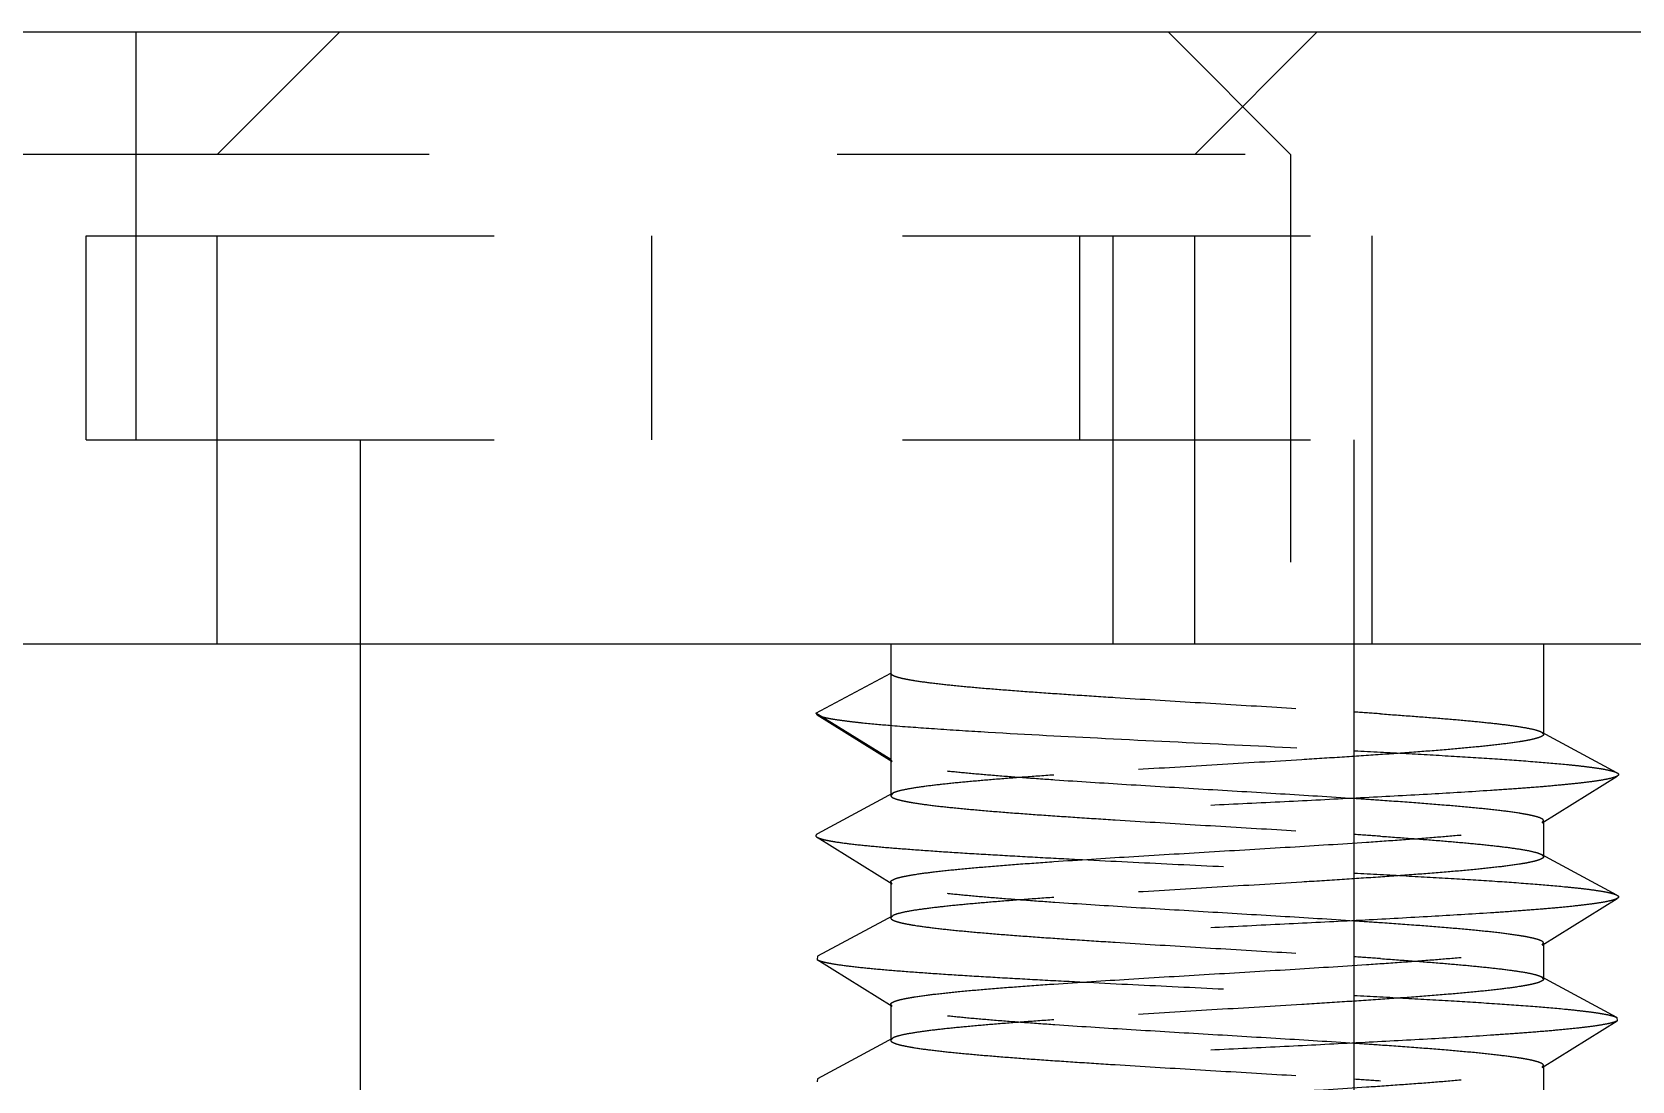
# Model space of a CAD drawing. Header units: inches. Extents: x 1246 to 1707, y -383 to -57.
# Drawn here: x 1342.813 to 1346.734, y -298.957 to -296.386 of the extents above; entities that cross this region are included whole.
import ezdxf

# ---------------------------------------------------------------- set-up
doc = ezdxf.new("R2010")
doc.units = ezdxf.units.IN
doc.header["$LTSCALE"] = 10
doc.header["$MEASUREMENT"] = 0
doc.linetypes.add('CENTER', pattern=[0.6, 0.375, -0.075, 0.075, -0.075])
doc.linetypes.add('HIDDEN', pattern=[0.2, 0.1, -0.1])
doc.layers.get('0').update_dxf_attribs({"linetype": 'CONTINUOUS'})
doc.layers.add('02___PRT_ALL_AXES', color=7, linetype='CONTINUOUS')
doc.layers.add('DEFAULT_2', color=8, linetype='HIDDEN')

msp = doc.modelspace()

# ---------------------------------------------------------------- linework, layer by layer
at = {"color": 7, "linetype": 'Continuous'}
for p, q in [((1319.6313, -296.386), (1637.9271, -296.386)), ((1319.6313, -297.886), (1637.9271, -297.886))]:
    msp.add_line(p, q, dxfattribs=at)
at = {"linetype": 'CENTER'}
msp.add_arc((1478.7792, -1654.6488), 1356.7628, 83.2637115, 96.7362885, dxfattribs=at)
at = {"layer": '02___PRT_ALL_AXES', "color": 8, "linetype": 'HIDDEN'}
for p, q in [((1343.6171, -297.386), (1343.6171, -297.886)), ((1346.0523, -297.386), (1346.0523, -297.886))]:
    msp.add_line(p, q, dxfattribs=at)
at = {"layer": '02___PRT_ALL_AXES', "color": 7, "linetype": 'Continuous'}
for p, q in [((1343.6171, -297.886), (1343.6171, -301.286)), ((1346.0523, -297.886), (1346.0523, -301.286))]:
    msp.add_line(p, q, dxfattribs=at)
at = {"layer": 'DEFAULT_2', "color": 8, "linetype": 'HIDDEN'}
for p, q in [((1343.0671, -296.386), (1343.0671, -297.886)), ((1343.5671, -296.386), (1343.2671, -296.686)), ((1345.4621, -297.886), (1345.4621, -296.386)), ((1345.8971, -296.686), (1345.5971, -296.386)), ((1345.6621, -296.686), (1345.9621, -296.386)), ((1346.0971, -297.886), (1346.0971, -296.386)), ((1613.7858, -296.686), (1326.8971, -296.686)), ((1343.2671, -297.886), (1343.2671, -296.686)), ((1345.6621, -297.886), (1345.6621, -296.686)), ((1345.8971, -296.686), (1345.8971, -297.886)), ((1342.9458, -297.386), (1342.9458, -296.886)), ((1342.9458, -296.886), (1350.9236, -296.886)), ((1344.3315, -297.386), (1344.3315, -296.886)), ((1345.381, -297.386), (1345.381, -296.886)), ((1342.9458, -297.386), (1350.9236, -297.386)), ((1344.9171, -297.886), (1344.9171, -298.2574)), ((1346.5171, -297.886), (1346.5171, -298.1074)), ((1344.7336, -298.056), (1344.9171, -297.9574)), ((1344.7336, -298.056), (1344.7366, -298.0598)), ((1344.9171, -298.1696), (1344.7336, -298.056)), ((1344.7366, -298.0598), (1344.9208, -298.1742)), ((1346.6967, -298.2017), (1346.5122, -298.1021)), ((1346.5122, -298.1021), (1346.5171, -298.1074)), ((1344.9208, -298.1742), (1344.9171, -298.1696)), ((1346.5134, -298.3242), (1346.6976, -298.2098)), ((1344.922, -298.2521), (1344.7376, -298.3517)), ((1344.922, -298.2521), (1344.9171, -298.2574)), ((1346.5134, -298.3242), (1346.5171, -298.3196)), ((1346.5171, -298.3196), (1346.5171, -298.4074)), ((1344.7366, -298.3598), (1344.9208, -298.4742)), ((1346.6967, -298.5017), (1346.5122, -298.4021)), ((1346.5122, -298.4021), (1346.5171, -298.4074)), ((1344.9171, -298.4696), (1344.9171, -298.5574)), ((1344.9208, -298.4742), (1344.9171, -298.4696)), ((1346.5134, -298.6242), (1346.6976, -298.5098)), ((1344.922, -298.5521), (1344.7376, -298.6517)), ((1344.922, -298.5521), (1344.9171, -298.5574)), ((1346.5134, -298.6242), (1346.5171, -298.6196)), ((1346.5171, -298.6196), (1346.5171, -298.7074)), ((1344.7376, -298.6517), (1344.7366, -298.6598)), ((1344.7366, -298.6598), (1344.9208, -298.7742)), ((1346.6967, -298.8017), (1346.5122, -298.7021)), ((1346.5122, -298.7021), (1346.5171, -298.7074)), ((1344.9171, -298.7696), (1344.9171, -298.8574)), ((1344.9208, -298.7742), (1344.9171, -298.7696)), ((1346.5134, -298.9242), (1346.6976, -298.8098)), ((1346.6967, -298.8017), (1346.6976, -298.8098)), ((1344.922, -298.8521), (1344.7376, -298.9517)), ((1344.922, -298.8521), (1344.9171, -298.8574)), ((1344.7376, -298.9517), (1344.7366, -298.9598)), ((1346.5134, -298.9242), (1346.5171, -298.9196)), ((1346.5171, -298.9196), (1346.5171, -299.0074))]:
    msp.add_line(p, q, dxfattribs=at)
for centre, radius, start, end in [((1344.6761, -319.0054), 20.9975, 86.06487, 86.2381), ((1344.7492, -318.1309), 19.9084, 86.06013, 86.24283), ((1344.6757, -319.312), 21.0041, 86.06487, 86.2383), ((1344.7496, -318.4247), 19.9022, 86.06013, 86.24264), ((1344.6767, -319.5972), 20.9893, 86.06486, 86.23787), ((1344.7496, -318.7253), 19.9028, 86.06013, 86.24265), ((1344.6767, -319.8976), 20.9897, 86.06486, 86.23788)]:
    msp.add_arc(centre, radius, start, end, dxfattribs=at)
for points, knots in [([(1344.9171, -297.9574), (1344.9171, -297.9585), (1344.9184, -297.9603), (1344.9208, -297.962), (1344.9249, -297.9642), (1344.9321, -297.9668), (1344.943, -297.9697), (1344.957, -297.9726), (1344.9815, -297.9769), (1345.0191, -297.982), (1345.0724, -297.9878), (1345.1358, -297.9937), (1345.2083, -297.9996), (1345.2888, -298.0055), (1345.376, -298.0114), (1345.5017, -298.0195), (1345.6647, -298.0293), (1345.8602, -298.0409), (1345.9903, -298.0489), (1346.0538, -298.0531)], [0, 0, 0, 0, 0.002953, 0.005109, 0.00784, 0.015158, 0.025045, 0.037515, 0.052545, 0.09011, 0.137218, 0.193165, 0.257094, 0.328013, 0.40482, 0.486319, 0.658246, 0.833092, 1, 1, 1, 1]), ([(1344.7366, -298.0598), (1344.7389, -298.0612), (1344.7453, -298.0636), (1344.7571, -298.0667), (1344.7732, -298.0698), (1344.7935, -298.0729), (1344.8181, -298.0761), (1344.8587, -298.0806), (1344.8912, -298.0835), (1344.9141, -298.0854)], [0, 0, 0, 0, 0.04471, 0.112491, 0.203751, 0.318314, 0.455838, 0.615766, 1, 1, 1, 1]), ([(1344.9141, -298.0854), (1344.9484, -298.0883), (1345.0231, -298.0938), (1345.1929, -298.1046), (1345.4339, -298.1173), (1345.739, -298.1321), (1345.949, -298.1423), (1346.0536, -298.1477)], [0, 0, 0, 0, 0.090373, 0.19698, 0.447305, 0.724698, 1, 1, 1, 1]), ([(1346.1171, -298.0574), (1346.1432, -298.0592), (1346.1931, -298.0627), (1346.2645, -298.0683), (1346.3283, -298.0738), (1346.3838, -298.0793), (1346.4301, -298.0847), (1346.4667, -298.0901), (1346.4909, -298.0948), (1346.5049, -298.0989), (1346.5101, -298.101), (1346.5122, -298.1021)], [0, 0, 0, 0, 0.196693, 0.37717, 0.538715, 0.679239, 0.796913, 0.890175, 0.957973, 0.982173, 1, 1, 1, 1]), ([(1346.5171, -298.1074), (1346.5171, -298.1086), (1346.5157, -298.1105), (1346.5131, -298.1122), (1346.5086, -298.1145), (1346.5008, -298.1172), (1346.4889, -298.1202), (1346.4737, -298.1233), (1346.4471, -298.1277), (1346.4061, -298.133), (1346.3483, -298.1391), (1346.2797, -298.1453), (1346.2015, -298.1514), (1346.1149, -298.1576), (1346.0216, -298.1638), (1345.8883, -298.1722), (1345.7172, -298.1824), (1345.5148, -298.1945), (1345.3814, -298.2029), (1345.3171, -298.2074)], [0, 0, 0, 0, 0.002946, 0.005136, 0.007926, 0.015442, 0.025615, 0.038456, 0.053942, 0.09261, 0.141033, 0.198411, 0.263781, 0.33604, 0.413953, 0.496193, 0.668011, 0.839832, 1, 1, 1, 1]), ([(1346.0536, -298.1477), (1346.0959, -298.1499), (1346.1774, -298.1542), (1346.2943, -298.1609), (1346.3997, -298.1675), (1346.4914, -298.1741), (1346.5585, -298.1799), (1346.604, -298.1846), (1346.6315, -298.1879), (1346.6546, -298.1912), (1346.6729, -298.1945), (1346.6865, -298.1977), (1346.6939, -298.2003), (1346.6967, -298.2017)], [0, 0, 0, 0, 0.196703, 0.379104, 0.543575, 0.686857, 0.806126, 0.856003, 0.899059, 0.935084, 0.963943, 0.985562, 1, 1, 1, 1]), ([(1346.0538, -298.2653), (1345.9934, -298.2613), (1345.8698, -298.2537), (1345.6835, -298.2426), (1345.499, -298.2315), (1345.3513, -298.2221), (1345.242, -298.2143), (1345.1693, -298.2087), (1345.1044, -298.203), (1345.0482, -298.1975), (1345.0015, -298.1919), (1344.965, -298.1864), (1344.9411, -298.1816), (1344.9276, -298.1775), (1344.9227, -298.1753), (1344.9208, -298.1742)], [0, 0, 0, 0, 0.159477, 0.326652, 0.492125, 0.646552, 0.716865, 0.781227, 0.838735, 0.888589, 0.930093, 0.962701, 0.986027, 0.994165, 1, 1, 1, 1]), ([(1345.3171, -298.2074), (1345.2911, -298.2092), (1345.2411, -298.2127), (1345.1698, -298.2183), (1345.1059, -298.2238), (1345.0505, -298.2293), (1345.0041, -298.2347), (1344.9675, -298.2401), (1344.9433, -298.2448), (1344.9293, -298.2489), (1344.9241, -298.251), (1344.922, -298.2521)], [0, 0, 0, 0, 0.196709, 0.377163, 0.538697, 0.679227, 0.796903, 0.890174, 0.957969, 0.982175, 1, 1, 1, 1]), ([(1346.6967, -298.2017), (1346.6977, -298.2023), (1346.6993, -298.2033), (1346.7008, -298.2053), (1346.7006, -298.2068), (1346.6997, -298.2084), (1346.6985, -298.2092), (1346.6976, -298.2098)], [0, 0, 0, 0, 0.316104, 0.524236, 0.615623, 0.718573, 1, 1, 1, 1]), ([(1346.6976, -298.2098), (1346.6962, -298.2107), (1346.6924, -298.2123), (1346.6821, -298.2156), (1346.6639, -298.2193), (1346.636, -298.2236), (1346.6002, -298.2279), (1346.5569, -298.2323), (1346.5062, -298.2367), (1346.4488, -298.2411), (1346.3601, -298.2472), (1346.2363, -298.2546), (1346.0755, -298.2633), (1345.9024, -298.272), (1345.7228, -298.2808), (1345.5431, -298.2895), (1345.3694, -298.2982), (1345.2076, -298.3069), (1345.0828, -298.3144), (1344.9932, -298.3205), (1344.9349, -298.3249), (1344.8834, -298.3292), (1344.8391, -298.3336), (1344.8023, -298.3379), (1344.7734, -298.3422), (1344.7544, -298.346), (1344.7433, -298.3492), (1344.7392, -298.3508), (1344.7376, -298.3517)], [0, 0, 0, 0, 0.002611, 0.006215, 0.016495, 0.030864, 0.049236, 0.071467, 0.097374, 0.12674, 0.159315, 0.232952, 0.315766, 0.404918, 0.497344, 0.589872, 0.679323, 0.762625, 0.836921, 0.869882, 0.899668, 0.926026, 0.948731, 0.9676, 0.982482, 0.993281, 0.997144, 1, 1, 1, 1]), ([(1344.9171, -298.2574), (1344.9171, -298.2585), (1344.9184, -298.2603), (1344.9208, -298.262), (1344.9249, -298.2642), (1344.9321, -298.2668), (1344.943, -298.2697), (1344.957, -298.2726), (1344.9814, -298.2769), (1345.0191, -298.282), (1345.0724, -298.2878), (1345.1358, -298.2937), (1345.2083, -298.2996), (1345.2888, -298.3055), (1345.376, -298.3114), (1345.5016, -298.3195), (1345.6646, -298.3293), (1345.8601, -298.3409), (1345.9902, -298.3489), (1346.0537, -298.3531)], [0, 0, 0, 0, 0.002953, 0.005111, 0.007843, 0.015162, 0.025046, 0.037517, 0.052549, 0.090111, 0.137217, 0.193164, 0.257092, 0.328009, 0.404813, 0.486309, 0.658234, 0.833087, 1, 1, 1, 1]), ([(1346.5171, -298.3196), (1346.5171, -298.3184), (1346.5157, -298.3165), (1346.5131, -298.3147), (1346.5086, -298.3124), (1346.5007, -298.3098), (1346.4888, -298.3067), (1346.4736, -298.3037), (1346.447, -298.2992), (1346.406, -298.2939), (1346.3482, -298.2878), (1346.2796, -298.2817), (1346.2014, -298.2755), (1346.1461, -298.2716), (1346.1171, -298.2696)], [0, 0, 0, 0, 0.008786, 0.015321, 0.023648, 0.046042, 0.076335, 0.114577, 0.160673, 0.27577, 0.419851, 0.590553, 0.785114, 1, 1, 1, 1]), ([(1345.3171, -298.4196), (1345.3783, -298.4154), (1345.5052, -298.4072), (1345.6983, -298.3957), (1345.8925, -298.3841), (1346.0496, -298.3743), (1346.1668, -298.3662), (1346.2451, -298.3603), (1346.3152, -298.3544), (1346.3759, -298.3485), (1346.4265, -298.3427), (1346.4618, -298.3377), (1346.4842, -298.3334), (1346.4967, -298.3305), (1346.5062, -298.3276), (1346.5114, -298.3254), (1346.5134, -298.3242)], [0, 0, 0, 0, 0.153219, 0.317585, 0.482945, 0.639064, 0.710611, 0.776315, 0.83516, 0.886237, 0.928778, 0.962155, 0.975262, 0.985932, 0.994163, 1, 1, 1, 1]), ([(1344.7376, -298.3517), (1344.7365, -298.3523), (1344.7349, -298.3533), (1344.7335, -298.3553), (1344.7336, -298.3568), (1344.7345, -298.3584), (1344.7357, -298.3592), (1344.7366, -298.3598)], [0, 0, 0, 0, 0.316081, 0.524228, 0.615626, 0.718557, 1, 1, 1, 1]), ([(1344.7366, -298.3598), (1344.7385, -298.3609), (1344.7436, -298.363), (1344.7529, -298.3656), (1344.7654, -298.3683), (1344.7882, -298.3722), (1344.8244, -298.3769), (1344.8765, -298.3823), (1344.9397, -298.3876), (1345.0132, -298.3931), (1345.096, -298.3985), (1345.1871, -298.4039), (1345.2851, -298.4094), (1345.426, -298.4168), (1345.6094, -298.4258), (1345.8312, -298.4365), (1345.9798, -298.4439), (1346.053, -298.4477)], [0, 0, 0, 0, 0.005031, 0.012352, 0.022018, 0.034028, 0.064959, 0.10481, 0.153077, 0.209137, 0.272263, 0.341622, 0.416305, 0.495328, 0.66218, 0.833406, 1, 1, 1, 1]), ([(1346.1171, -298.3574), (1346.1432, -298.3592), (1346.1931, -298.3627), (1346.2645, -298.3683), (1346.3283, -298.3738), (1346.3838, -298.3793), (1346.4301, -298.3847), (1346.4667, -298.3901), (1346.4909, -298.3948), (1346.5049, -298.3989), (1346.5101, -298.401), (1346.5122, -298.4021)], [0, 0, 0, 0, 0.196688, 0.377164, 0.538712, 0.679237, 0.796915, 0.890178, 0.957977, 0.982175, 1, 1, 1, 1]), ([(1344.9171, -298.4696), (1344.9171, -298.4684), (1344.9185, -298.4665), (1344.9212, -298.4647), (1344.9257, -298.4624), (1344.9335, -298.4597), (1344.9454, -298.4567), (1344.9606, -298.4537), (1344.9873, -298.4492), (1345.0282, -298.4439), (1345.086, -298.4378), (1345.1547, -298.4317), (1345.2329, -298.4255), (1345.2881, -298.4216), (1345.3171, -298.4196)], [0, 0, 0, 0, 0.008793, 0.015335, 0.023667, 0.046068, 0.076369, 0.114618, 0.160717, 0.275825, 0.419907, 0.590602, 0.785144, 1, 1, 1, 1]), ([(1346.5171, -298.4074), (1346.5171, -298.4086), (1346.5157, -298.4105), (1346.5131, -298.4122), (1346.5086, -298.4145), (1346.5008, -298.4172), (1346.4889, -298.4202), (1346.4737, -298.4233), (1346.4471, -298.4277), (1346.4061, -298.433), (1346.3483, -298.4391), (1346.2797, -298.4453), (1346.2015, -298.4514), (1346.1149, -298.4576), (1346.0216, -298.4638), (1345.8883, -298.4722), (1345.7172, -298.4824), (1345.5148, -298.4945), (1345.3814, -298.5029), (1345.3171, -298.5074)], [0, 0, 0, 0, 0.002947, 0.005136, 0.007927, 0.015443, 0.025617, 0.038458, 0.053945, 0.092616, 0.141039, 0.198415, 0.263784, 0.336042, 0.413954, 0.496196, 0.668015, 0.839831, 1, 1, 1, 1]), ([(1346.0539, -298.5653), (1345.9935, -298.5613), (1345.8698, -298.5537), (1345.6835, -298.5426), (1345.4991, -298.5315), (1345.3514, -298.5221), (1345.242, -298.5143), (1345.1693, -298.5087), (1345.1044, -298.503), (1345.0482, -298.4975), (1345.0015, -298.4919), (1344.965, -298.4864), (1344.9411, -298.4816), (1344.9276, -298.4775), (1344.9227, -298.4753), (1344.9208, -298.4742)], [0, 0, 0, 0, 0.159478, 0.326648, 0.492121, 0.646552, 0.716869, 0.781232, 0.838742, 0.888593, 0.930098, 0.962707, 0.986027, 0.994166, 1, 1, 1, 1]), ([(1346.053, -298.4477), (1346.0953, -298.4499), (1346.1769, -298.4542), (1346.2939, -298.4609), (1346.3994, -298.4675), (1346.4913, -298.4741), (1346.5584, -298.4799), (1346.6039, -298.4846), (1346.6315, -298.4879), (1346.6545, -298.4912), (1346.6729, -298.4945), (1346.6865, -298.4977), (1346.6939, -298.5003), (1346.6967, -298.5017)], [0, 0, 0, 0, 0.196686, 0.37908, 0.543555, 0.686847, 0.806122, 0.856003, 0.899058, 0.935089, 0.963944, 0.985563, 1, 1, 1, 1]), ([(1346.6976, -298.5098), (1346.6962, -298.5107), (1346.6924, -298.5123), (1346.6821, -298.5156), (1346.6639, -298.5193), (1346.636, -298.5236), (1346.6002, -298.5279), (1346.5569, -298.5323), (1346.5062, -298.5367), (1346.4488, -298.5411), (1346.3601, -298.5472), (1346.2363, -298.5546), (1346.0755, -298.5633), (1345.9024, -298.572), (1345.7228, -298.5808), (1345.5431, -298.5895), (1345.3694, -298.5982), (1345.2076, -298.6069), (1345.0828, -298.6144), (1344.9932, -298.6205), (1344.9349, -298.6249), (1344.8834, -298.6292), (1344.8391, -298.6336), (1344.8023, -298.6379), (1344.7734, -298.6422), (1344.7544, -298.646), (1344.7433, -298.6492), (1344.7392, -298.6508), (1344.7376, -298.6517)], [0, 0, 0, 0, 0.002611, 0.006217, 0.016495, 0.030866, 0.049236, 0.071468, 0.097374, 0.126741, 0.159315, 0.232952, 0.315766, 0.404918, 0.497344, 0.589872, 0.679323, 0.762625, 0.836921, 0.869881, 0.899668, 0.926024, 0.948731, 0.967599, 0.982482, 0.993279, 0.997143, 1, 1, 1, 1]), ([(1345.3171, -298.5074), (1345.2911, -298.5092), (1345.2411, -298.5127), (1345.1698, -298.5183), (1345.1059, -298.5238), (1345.0505, -298.5293), (1345.0041, -298.5347), (1344.9675, -298.5401), (1344.9433, -298.5448), (1344.9293, -298.5489), (1344.9241, -298.551), (1344.922, -298.5521)], [0, 0, 0, 0, 0.196694, 0.377169, 0.538708, 0.679229, 0.796904, 0.89017, 0.957973, 0.982173, 1, 1, 1, 1]), ([(1346.6967, -298.5017), (1346.6977, -298.5023), (1346.6993, -298.5033), (1346.7008, -298.5053), (1346.7006, -298.5068), (1346.6997, -298.5084), (1346.6985, -298.5092), (1346.6976, -298.5098)], [0, 0, 0, 0, 0.316082, 0.524236, 0.615651, 0.718581, 1, 1, 1, 1]), ([(1344.9171, -298.5574), (1344.9171, -298.5585), (1344.9184, -298.5603), (1344.9208, -298.562), (1344.9249, -298.5642), (1344.9321, -298.5668), (1344.943, -298.5697), (1344.957, -298.5726), (1344.9815, -298.5769), (1345.0191, -298.582), (1345.0724, -298.5878), (1345.1359, -298.5937), (1345.2084, -298.5996), (1345.2889, -298.6055), (1345.3761, -298.6114), (1345.5017, -298.6195), (1345.6648, -298.6293), (1345.8603, -298.6409), (1345.9904, -298.6489), (1346.0539, -298.6531)], [0, 0, 0, 0, 0.002953, 0.005109, 0.007839, 0.015159, 0.025044, 0.03751, 0.052543, 0.090104, 0.137213, 0.19316, 0.257091, 0.328015, 0.404822, 0.486318, 0.658242, 0.833089, 1, 1, 1, 1]), ([(1346.5171, -298.6196), (1346.5171, -298.6184), (1346.5157, -298.6165), (1346.5131, -298.6147), (1346.5086, -298.6124), (1346.5008, -298.6098), (1346.4888, -298.6067), (1346.4736, -298.6037), (1346.447, -298.5992), (1346.4061, -298.5939), (1346.3482, -298.5878), (1346.2796, -298.5817), (1346.2014, -298.5755), (1346.1461, -298.5716), (1346.1171, -298.5696)], [0, 0, 0, 0, 0.008781, 0.015312, 0.023635, 0.04602, 0.076306, 0.114544, 0.160637, 0.275732, 0.419816, 0.590523, 0.785097, 1, 1, 1, 1]), ([(1345.3171, -298.7196), (1345.3783, -298.7154), (1345.5052, -298.7072), (1345.6983, -298.6957), (1345.8925, -298.6841), (1346.0496, -298.6743), (1346.1668, -298.6662), (1346.2451, -298.6603), (1346.3152, -298.6544), (1346.3759, -298.6485), (1346.4265, -298.6427), (1346.4618, -298.6377), (1346.4842, -298.6334), (1346.4967, -298.6305), (1346.5062, -298.6276), (1346.5114, -298.6254), (1346.5134, -298.6242)], [0, 0, 0, 0, 0.153218, 0.317584, 0.482947, 0.639065, 0.710611, 0.776314, 0.835159, 0.886236, 0.928778, 0.962156, 0.975263, 0.985933, 0.994163, 1, 1, 1, 1]), ([(1344.7366, -298.6598), (1344.7385, -298.6609), (1344.7436, -298.663), (1344.7529, -298.6656), (1344.7654, -298.6683), (1344.7882, -298.6722), (1344.8243, -298.6769), (1344.8764, -298.6823), (1344.9396, -298.6876), (1345.0131, -298.6931), (1345.0959, -298.6985), (1345.1869, -298.7039), (1345.2849, -298.7094), (1345.4257, -298.7168), (1345.609, -298.7258), (1345.8308, -298.7365), (1345.9793, -298.7439), (1346.0525, -298.7477)], [0, 0, 0, 0, 0.005031, 0.012354, 0.022017, 0.034026, 0.064954, 0.1048, 0.15306, 0.209115, 0.272234, 0.341587, 0.416265, 0.495283, 0.662136, 0.833375, 1, 1, 1, 1]), ([(1346.1171, -298.6574), (1346.1432, -298.6592), (1346.1931, -298.6627), (1346.2645, -298.6683), (1346.3283, -298.6738), (1346.3838, -298.6793), (1346.4301, -298.6847), (1346.4668, -298.6901), (1346.4909, -298.6948), (1346.5049, -298.6989), (1346.5101, -298.701), (1346.5122, -298.7021)], [0, 0, 0, 0, 0.196687, 0.377166, 0.538714, 0.67924, 0.796917, 0.890181, 0.95798, 0.982176, 1, 1, 1, 1]), ([(1346.5171, -298.7074), (1346.5171, -298.7086), (1346.5157, -298.7105), (1346.5131, -298.7122), (1346.5086, -298.7145), (1346.5008, -298.7172), (1346.4889, -298.7202), (1346.4737, -298.7233), (1346.4471, -298.7277), (1346.4061, -298.733), (1346.3483, -298.7391), (1346.2797, -298.7453), (1346.2015, -298.7514), (1346.1149, -298.7576), (1346.0216, -298.7638), (1345.8883, -298.7722), (1345.7172, -298.7824), (1345.5148, -298.7945), (1345.3814, -298.8029), (1345.3171, -298.8074)], [0, 0, 0, 0, 0.002946, 0.005135, 0.007925, 0.01544, 0.025613, 0.038453, 0.053939, 0.092609, 0.141032, 0.198407, 0.263774, 0.33603, 0.413943, 0.496185, 0.668011, 0.839829, 1, 1, 1, 1]), ([(1344.9171, -298.7696), (1344.9171, -298.7684), (1344.9185, -298.7665), (1344.9212, -298.7647), (1344.9257, -298.7624), (1344.9335, -298.7597), (1344.9454, -298.7567), (1344.9607, -298.7537), (1344.9873, -298.7492), (1345.0282, -298.7439), (1345.0861, -298.7378), (1345.1547, -298.7317), (1345.2329, -298.7255), (1345.2881, -298.7216), (1345.3171, -298.7196)], [0, 0, 0, 0, 0.008795, 0.015339, 0.023673, 0.046078, 0.076382, 0.114633, 0.160732, 0.27584, 0.41992, 0.590611, 0.785151, 1, 1, 1, 1]), ([(1346.0525, -298.7477), (1346.0949, -298.7498), (1346.1766, -298.7542), (1346.2937, -298.7608), (1346.3992, -298.7675), (1346.4911, -298.7741), (1346.5583, -298.7798), (1346.6038, -298.7846), (1346.6314, -298.7879), (1346.6545, -298.7912), (1346.6729, -298.7945), (1346.6865, -298.7977), (1346.6939, -298.8003), (1346.6967, -298.8017)], [0, 0, 0, 0, 0.196672, 0.379062, 0.543541, 0.686838, 0.806116, 0.856004, 0.899057, 0.935091, 0.963947, 0.98556, 1, 1, 1, 1]), ([(1346.0539, -298.8653), (1345.9935, -298.8613), (1345.8698, -298.8537), (1345.6835, -298.8426), (1345.4991, -298.8315), (1345.3514, -298.8221), (1345.242, -298.8143), (1345.1693, -298.8087), (1345.1044, -298.803), (1345.0482, -298.7975), (1345.0015, -298.7919), (1344.965, -298.7864), (1344.9411, -298.7816), (1344.9276, -298.7775), (1344.9227, -298.7753), (1344.9208, -298.7742)], [0, 0, 0, 0, 0.159479, 0.326649, 0.49212, 0.646551, 0.716868, 0.781233, 0.838744, 0.888594, 0.930097, 0.962706, 0.986027, 0.994166, 1, 1, 1, 1]), ([(1346.6976, -298.8098), (1346.6962, -298.8107), (1346.6924, -298.8123), (1346.6821, -298.8156), (1346.6639, -298.8193), (1346.636, -298.8236), (1346.6002, -298.8279), (1346.5569, -298.8323), (1346.5062, -298.8367), (1346.4488, -298.8411), (1346.3601, -298.8472), (1346.2363, -298.8546), (1346.0755, -298.8633), (1345.9024, -298.872), (1345.7228, -298.8808), (1345.5431, -298.8895), (1345.3694, -298.8982), (1345.2076, -298.9069), (1345.0828, -298.9144), (1344.9932, -298.9205), (1344.9349, -298.9249), (1344.8834, -298.9292), (1344.8391, -298.9336), (1344.8023, -298.9379), (1344.7734, -298.9422), (1344.7544, -298.946), (1344.7433, -298.9492), (1344.7392, -298.9508), (1344.7376, -298.9517)], [0, 0, 0, 0, 0.002611, 0.006217, 0.016495, 0.030866, 0.049236, 0.071468, 0.097374, 0.126741, 0.159315, 0.232952, 0.315766, 0.404918, 0.497344, 0.589872, 0.679323, 0.762625, 0.836921, 0.869881, 0.899668, 0.926024, 0.948731, 0.967598, 0.982482, 0.993279, 0.997142, 1, 1, 1, 1]), ([(1345.3171, -298.8074), (1345.2911, -298.8092), (1345.2411, -298.8127), (1345.1698, -298.8183), (1345.1059, -298.8238), (1345.0505, -298.8293), (1345.0041, -298.8347), (1344.9675, -298.8401), (1344.9433, -298.8448), (1344.9293, -298.8489), (1344.9241, -298.851), (1344.922, -298.8521)], [0, 0, 0, 0, 0.196695, 0.377171, 0.538714, 0.679235, 0.796907, 0.890171, 0.957972, 0.982173, 1, 1, 1, 1]), ([(1344.9171, -298.8574), (1344.9171, -298.8585), (1344.9184, -298.8603), (1344.9208, -298.862), (1344.9249, -298.8642), (1344.9321, -298.8668), (1344.943, -298.8697), (1344.957, -298.8726), (1344.9814, -298.8769), (1345.0191, -298.882), (1345.0724, -298.8878), (1345.1358, -298.8937), (1345.2083, -298.8996), (1345.2888, -298.9055), (1345.376, -298.9114), (1345.5017, -298.9195), (1345.6647, -298.9293), (1345.8603, -298.9409), (1345.9904, -298.9489), (1346.0539, -298.9531)], [0, 0, 0, 0, 0.002951, 0.005104, 0.007832, 0.015149, 0.02503, 0.037492, 0.052522, 0.090076, 0.13718, 0.193124, 0.257055, 0.327981, 0.404793, 0.486294, 0.658225, 0.833081, 1, 1, 1, 1]), ([(1346.5171, -298.9196), (1346.5171, -298.9184), (1346.5157, -298.9165), (1346.5131, -298.9147), (1346.5086, -298.9124), (1346.5008, -298.9098), (1346.4888, -298.9067), (1346.4736, -298.9037), (1346.447, -298.8992), (1346.4061, -298.8939), (1346.3482, -298.8878), (1346.2796, -298.8817), (1346.2014, -298.8755), (1346.1461, -298.8716), (1346.1171, -298.8696)], [0, 0, 0, 0, 0.008779, 0.015303, 0.023617, 0.045999, 0.076283, 0.11451, 0.160603, 0.275693, 0.419792, 0.590503, 0.785066, 1, 1, 1, 1]), ([(1345.3171, -299.0196), (1345.3783, -299.0154), (1345.5052, -299.0072), (1345.6983, -298.9957), (1345.8925, -298.9841), (1346.0496, -298.9743), (1346.1668, -298.9662), (1346.2451, -298.9603), (1346.3152, -298.9544), (1346.3759, -298.9485), (1346.4265, -298.9427), (1346.4618, -298.9377), (1346.4842, -298.9334), (1346.4967, -298.9305), (1346.5062, -298.9276), (1346.5114, -298.9254), (1346.5134, -298.9242)], [0, 0, 0, 0, 0.153216, 0.31758, 0.482942, 0.639062, 0.710609, 0.776311, 0.835154, 0.886236, 0.928777, 0.962154, 0.975263, 0.985935, 0.994162, 1, 1, 1, 1])]:
    msp.add_open_spline(points, degree=3, knots=knots, dxfattribs=at)

doc.saveas('drawing.dxf')
